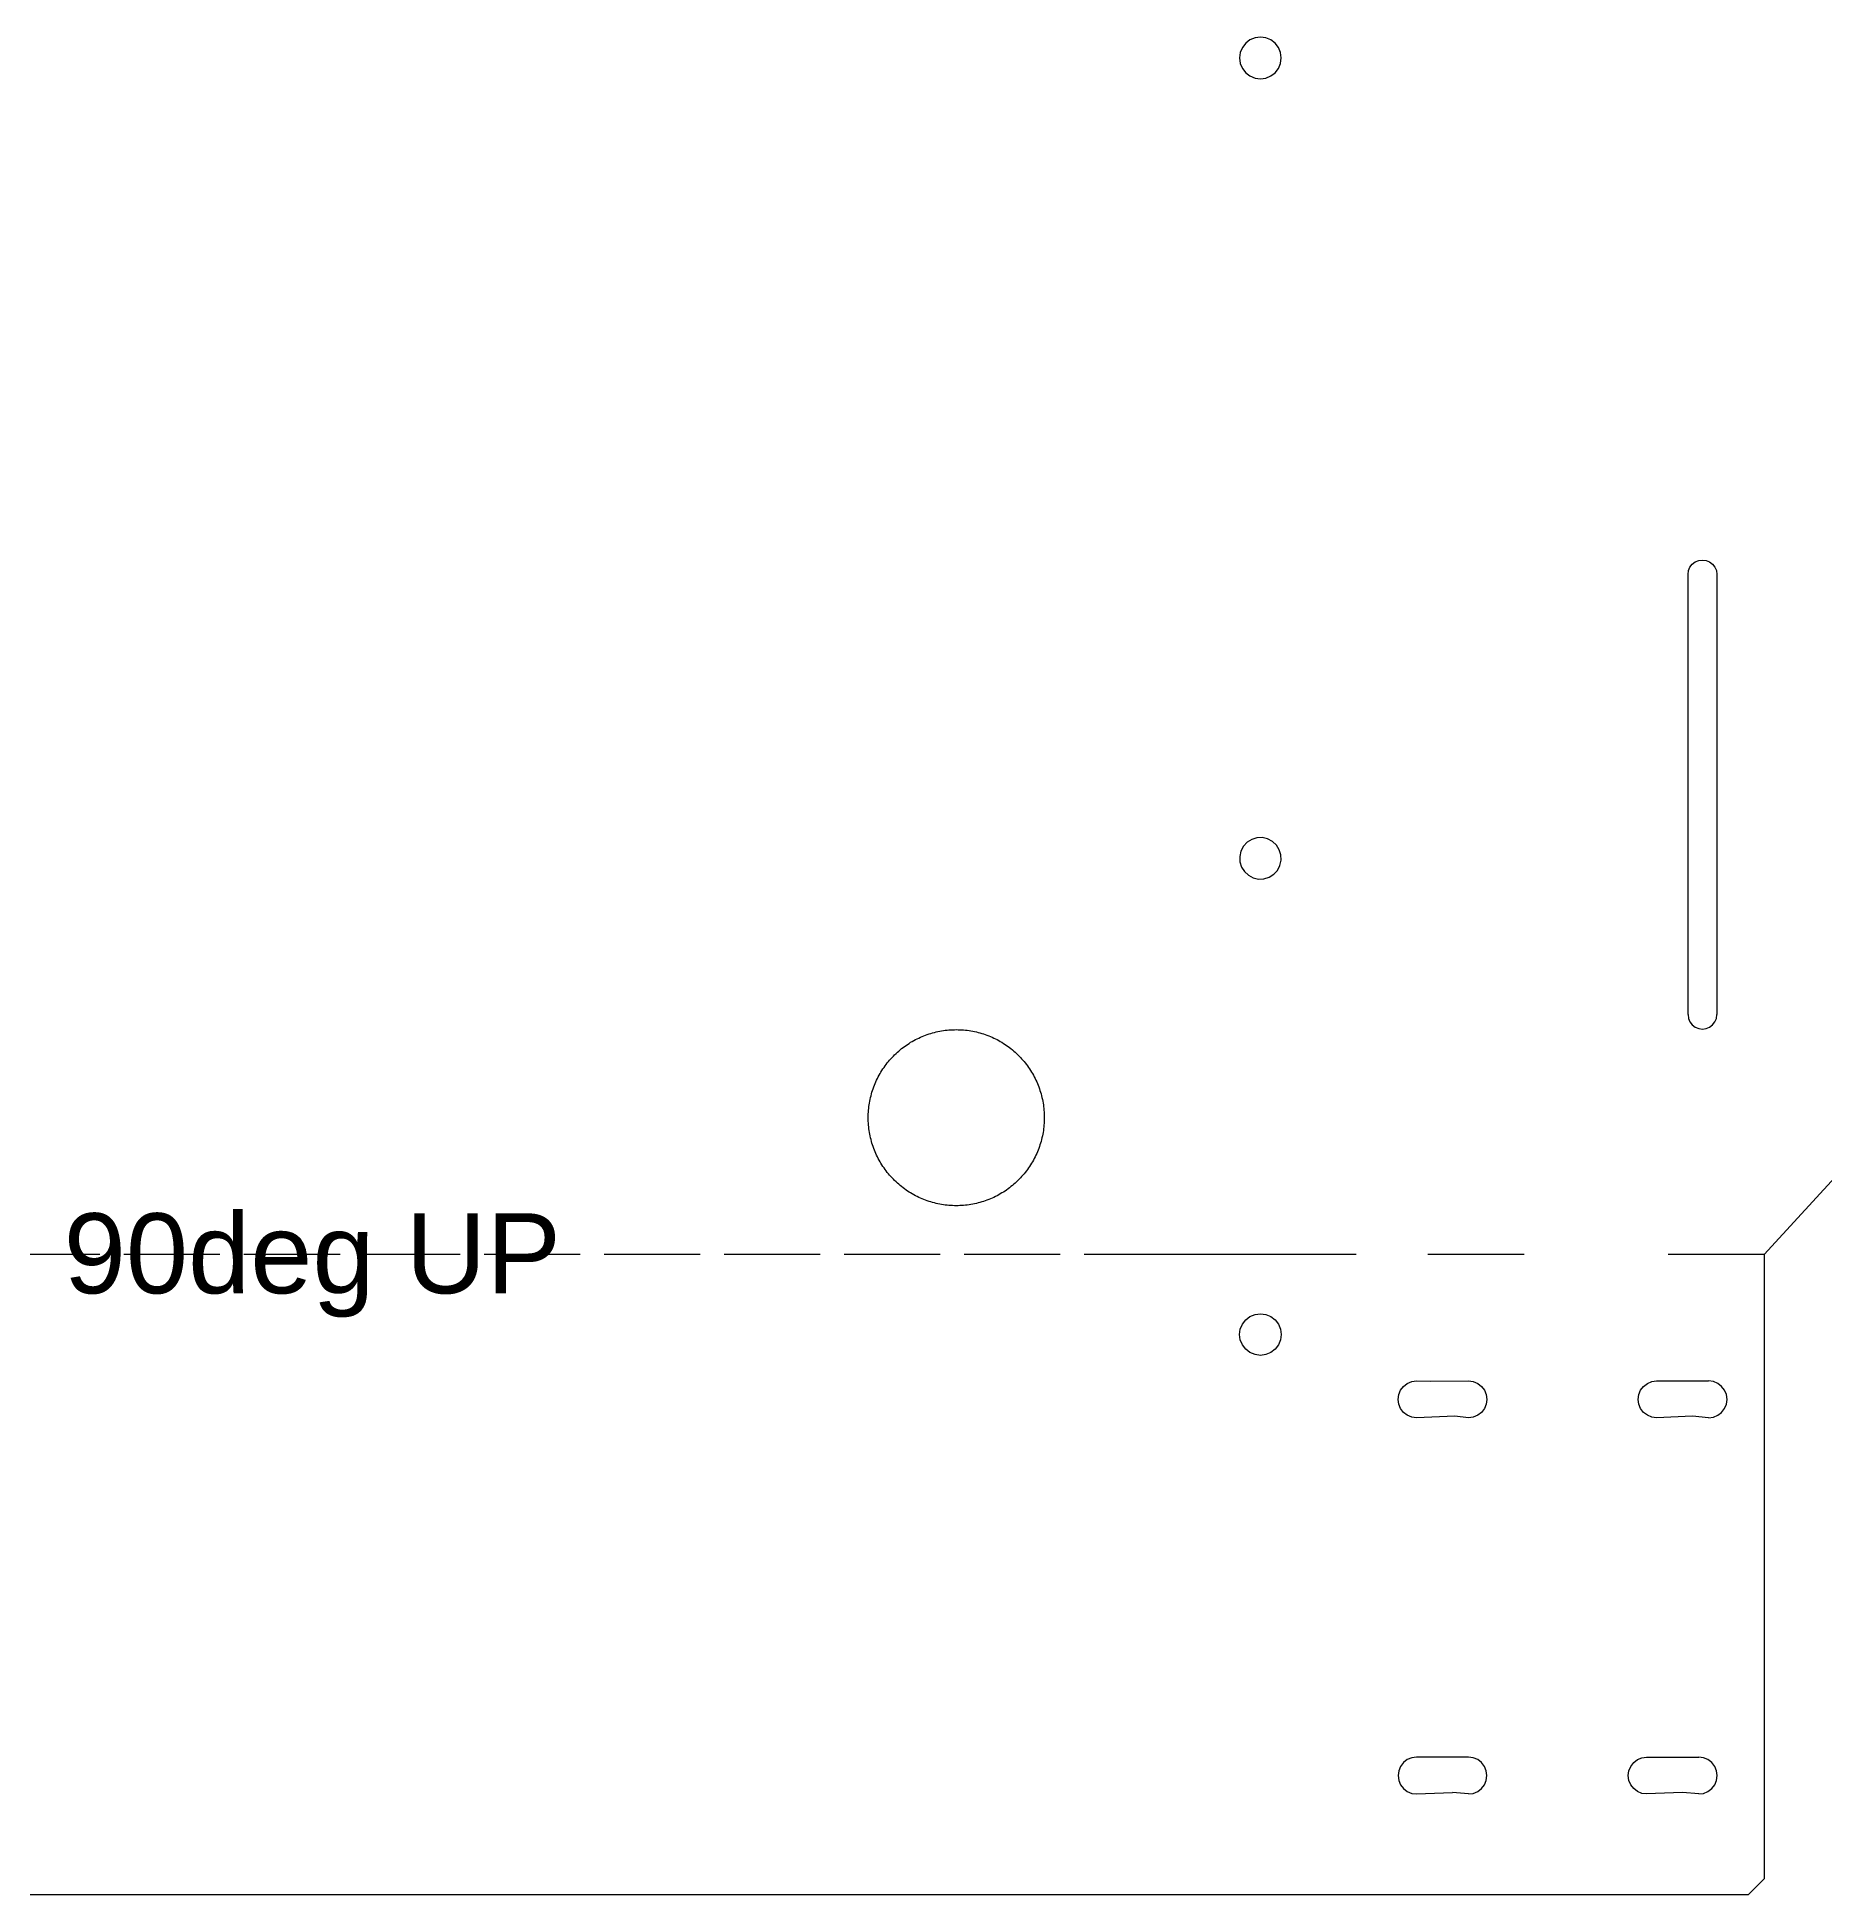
# Model space of a CAD drawing. Extents: x -1267 to 2080, y -21 to 4009.
# Drawn here: x 681.9 to 905.3, y 1248.8 to 1480.9 of the extents above; entities that cross this region are included whole.
import ezdxf

# ---------------------------------------------------------------- set-up
doc = ezdxf.new("R2010")
doc.units = 0
doc.linetypes.add('ACAD_ISO02W100', pattern=[15, 12, -3])
doc.linetypes.add('ACAD_ISO03W100', pattern=[30, 12, -18])
doc.layers.get('0').update_dxf_attribs({"true_color": 0xffffff})
doc.layers.add('Layer0', color=7, linetype='Continuous', true_color=0xffffff)
doc.styles.add('textstyle47', font='')
doc.styles.get('textstyle47').set_extended_font_data('Arial')

msp = doc.modelspace()

# ---------------------------------------------------------------- linework, layer by layer
at = {"layer": 'Layer0'}
for p, q in [((834.1, 1480.84, 0.05), (833.47, 1480.58, 0.05)), ((834.77, 1480.93, 0.05), (834.1, 1480.84, 0.05)), ((835.44, 1480.84, 0.05), (834.77, 1480.93, 0.05)), ((836.07, 1480.58, 0.05), (835.44, 1480.84, 0.05)), ((832.26, 1479, 0.05), (832.17, 1478.33, 0.05)), ((832.52, 1479.63, 0.05), (832.26, 1479, 0.05)), ((832.93, 1480.17, 0.05), (832.52, 1479.63, 0.05)), ((833.47, 1480.58, 0.05), (832.93, 1480.17, 0.05)), ((836.61, 1480.17, 0.05), (836.07, 1480.58, 0.05)), ((837.02, 1479.63, 0.05), (836.61, 1480.17, 0.05)), ((837.28, 1479, 0.05), (837.02, 1479.63, 0.05)), ((837.37, 1478.33, 0.05), (837.28, 1479, 0.05)), ((832.17, 1478.33, 0.05), (832.26, 1477.65, 0.05)), ((832.26, 1477.65, 0.05), (832.52, 1477.03, 0.05)), ((832.52, 1477.03, 0.05), (832.93, 1476.49, 0.05)), ((832.93, 1476.49, 0.05), (833.47, 1476.08, 0.05)), ((836.07, 1476.08, 0.05), (836.61, 1476.49, 0.05)), ((836.61, 1476.49, 0.05), (837.02, 1477.03, 0.05)), ((837.02, 1477.03, 0.05), (837.28, 1477.65, 0.05)), ((837.28, 1477.65, 0.05), (837.37, 1478.33, 0.05)), ((833.47, 1476.08, 0.05), (834.1, 1475.82, 0.05)), ((834.1, 1475.82, 0.05), (834.77, 1475.73, 0.05)), ((834.77, 1475.73, 0.05), (835.44, 1475.82, 0.05)), ((835.44, 1475.82, 0.05), (836.07, 1476.08, 0.05)), ((888.2, 1413.8), (888.26, 1414.27)), ((888.2, 1358.8), (888.2, 1413.8)), ((888.26, 1414.27), (888.44, 1414.7)), ((888.44, 1414.7), (888.73, 1415.07)), ((888.73, 1415.07), (889.1, 1415.36)), ((889.1, 1415.36), (889.53, 1415.54)), ((889.53, 1415.54), (890, 1415.6)), ((890, 1415.6), (890.47, 1415.54)), ((890.47, 1415.54), (890.9, 1415.36)), ((890.9, 1415.36), (891.27, 1415.07)), ((891.27, 1415.07), (891.56, 1414.7)), ((891.56, 1414.7), (891.74, 1414.27)), ((891.74, 1414.27), (891.8, 1413.8)), ((891.8, 1413.8), (891.8, 1358.8)), ((832.33, 1379.23, 0.05), (832.18, 1378.57, 0.05)), ((832.65, 1379.83, 0.05), (832.33, 1379.23, 0.05)), ((833.11, 1380.33, 0.05), (832.65, 1379.83, 0.05)), ((833.69, 1380.69, 0.05), (833.11, 1380.33, 0.05)), ((834.33, 1380.89, 0.05), (833.69, 1380.69, 0.05)), ((835.01, 1380.92, 0.05), (834.33, 1380.89, 0.05)), ((835.67, 1380.76, 0.05), (835.01, 1380.92, 0.05)), ((836.27, 1380.45, 0.05), (835.67, 1380.76, 0.05)), ((836.77, 1379.99, 0.05), (836.27, 1380.45, 0.05)), ((837.13, 1379.41, 0.05), (836.77, 1379.99, 0.05)), ((837.33, 1378.76, 0.05), (837.13, 1379.41, 0.05)), ((837.36, 1378.08, 0.05), (837.33, 1378.76, 0.05)), ((897.71, 1328.83, 0.05), (943.47, 1378.8, 0.05)), ((832.18, 1378.57, 0.05), (832.21, 1377.89, 0.05)), ((832.21, 1377.89, 0.05), (832.41, 1377.24, 0.05)), ((832.41, 1377.24, 0.05), (832.77, 1376.67, 0.05)), ((832.77, 1376.67, 0.05), (833.27, 1376.21, 0.05)), ((836.43, 1376.33, 0.05), (836.89, 1376.82, 0.05)), ((836.89, 1376.82, 0.05), (837.21, 1377.42, 0.05)), ((837.21, 1377.42, 0.05), (837.36, 1378.08, 0.05)), ((833.27, 1376.21, 0.05), (833.87, 1375.89, 0.05)), ((833.87, 1375.89, 0.05), (834.53, 1375.74, 0.05)), ((834.53, 1375.74, 0.05), (835.21, 1375.76, 0.05)), ((835.21, 1375.76, 0.05), (835.85, 1375.96, 0.05)), ((835.85, 1375.96, 0.05), (836.43, 1376.33, 0.05)), ((888.2, 1358.8), (888.26, 1358.33)), ((888.26, 1358.33), (888.44, 1357.9)), ((888.44, 1357.9), (888.73, 1357.53)), ((891.27, 1357.53), (891.56, 1357.9)), ((891.56, 1357.9), (891.74, 1358.33)), ((891.74, 1358.33), (891.8, 1358.8)), ((791.27, 1355.45, 0.05), (791.47, 1355.57, 0.05)), ((791.47, 1355.57, 0.05), (791.67, 1355.68, 0.05)), ((791.67, 1355.68, 0.05), (791.88, 1355.78, 0.05)), ((791.88, 1355.78, 0.05), (792.09, 1355.88, 0.05)), ((792.09, 1355.88, 0.05), (792.3, 1355.98, 0.05)), ((792.3, 1355.98, 0.05), (792.51, 1356.07, 0.05)), ((792.51, 1356.07, 0.05), (792.72, 1356.15, 0.05)), ((792.72, 1356.15, 0.05), (792.94, 1356.24, 0.05)), ((792.94, 1356.24, 0.05), (793.15, 1356.32, 0.05)), ((793.15, 1356.32, 0.05), (793.37, 1356.39, 0.05)), ((793.37, 1356.39, 0.05), (793.59, 1356.46, 0.05)), ((793.59, 1356.46, 0.05), (793.81, 1356.52, 0.05)), ((793.81, 1356.52, 0.05), (794.03, 1356.58, 0.05)), ((794.03, 1356.58, 0.05), (794.26, 1356.64, 0.05)), ((794.26, 1356.64, 0.05), (794.48, 1356.69, 0.05)), ((794.48, 1356.69, 0.05), (794.71, 1356.73, 0.05)), ((794.71, 1356.73, 0.05), (794.94, 1356.77, 0.05)), ((794.94, 1356.77, 0.05), (795.16, 1356.81, 0.05)), ((795.16, 1356.81, 0.05), (795.39, 1356.84, 0.05)), ((795.39, 1356.84, 0.05), (795.62, 1356.87, 0.05)), ((795.62, 1356.87, 0.05), (795.85, 1356.89, 0.05)), ((795.85, 1356.89, 0.05), (796.08, 1356.91, 0.05)), ((796.08, 1356.91, 0.05), (796.31, 1356.92, 0.05)), ((796.31, 1356.92, 0.05), (796.54, 1356.92, 0.05)), ((796.54, 1356.92, 0.05), (796.77, 1356.93, 0.05)), ((796.77, 1356.93, 0.05), (797, 1356.92, 0.05)), ((797, 1356.92, 0.05), (797.23, 1356.92, 0.05)), ((797.23, 1356.92, 0.05), (797.46, 1356.91, 0.05)), ((797.46, 1356.91, 0.05), (797.69, 1356.89, 0.05)), ((797.69, 1356.89, 0.05), (797.92, 1356.87, 0.05)), ((797.92, 1356.87, 0.05), (798.15, 1356.84, 0.05)), ((798.15, 1356.84, 0.05), (798.38, 1356.81, 0.05)), ((798.38, 1356.81, 0.05), (798.6, 1356.77, 0.05)), ((798.6, 1356.77, 0.05), (798.83, 1356.73, 0.05)), ((798.83, 1356.73, 0.05), (799.06, 1356.69, 0.05)), ((799.06, 1356.69, 0.05), (799.28, 1356.64, 0.05)), ((799.28, 1356.64, 0.05), (799.51, 1356.58, 0.05)), ((799.51, 1356.58, 0.05), (799.73, 1356.52, 0.05)), ((799.73, 1356.52, 0.05), (799.95, 1356.46, 0.05)), ((799.95, 1356.46, 0.05), (800.17, 1356.39, 0.05)), ((800.17, 1356.39, 0.05), (800.39, 1356.32, 0.05)), ((800.39, 1356.32, 0.05), (800.6, 1356.24, 0.05)), ((800.6, 1356.24, 0.05), (800.82, 1356.15, 0.05)), ((800.82, 1356.15, 0.05), (801.03, 1356.07, 0.05)), ((801.03, 1356.07, 0.05), (801.24, 1355.98, 0.05)), ((801.24, 1355.98, 0.05), (801.45, 1355.88, 0.05)), ((801.45, 1355.88, 0.05), (801.66, 1355.78, 0.05)), ((801.66, 1355.78, 0.05), (801.87, 1355.68, 0.05)), ((801.87, 1355.68, 0.05), (802.07, 1355.57, 0.05)), ((802.07, 1355.57, 0.05), (802.27, 1355.45, 0.05)), ((888.73, 1357.53), (889.1, 1357.24)), ((889.1, 1357.24), (889.53, 1357.06)), ((889.53, 1357.06), (890, 1357)), ((890, 1357), (890.47, 1357.06)), ((890.47, 1357.06), (890.9, 1357.24)), ((890.9, 1357.24), (891.27, 1357.53)), ((788.44, 1353.11, 0.05), (788.6, 1353.29, 0.05)), ((788.6, 1353.29, 0.05), (788.75, 1353.46, 0.05)), ((788.75, 1353.46, 0.05), (788.91, 1353.62, 0.05)), ((788.91, 1353.62, 0.05), (789.07, 1353.79, 0.05)), ((789.07, 1353.79, 0.05), (789.24, 1353.95, 0.05)), ((789.24, 1353.95, 0.05), (789.41, 1354.1, 0.05)), ((789.41, 1354.1, 0.05), (789.58, 1354.25, 0.05)), ((789.58, 1354.25, 0.05), (789.76, 1354.4, 0.05)), ((789.76, 1354.4, 0.05), (789.94, 1354.55, 0.05)), ((789.94, 1354.55, 0.05), (790.12, 1354.69, 0.05)), ((790.12, 1354.69, 0.05), (790.3, 1354.83, 0.05)), ((790.3, 1354.83, 0.05), (790.49, 1354.96, 0.05)), ((790.49, 1354.96, 0.05), (790.68, 1355.09, 0.05)), ((790.68, 1355.09, 0.05), (790.88, 1355.21, 0.05)), ((790.88, 1355.21, 0.05), (791.07, 1355.34, 0.05)), ((791.07, 1355.34, 0.05), (791.27, 1355.45, 0.05)), ((802.27, 1355.45, 0.05), (802.47, 1355.34, 0.05)), ((802.47, 1355.34, 0.05), (802.66, 1355.21, 0.05)), ((802.66, 1355.21, 0.05), (802.86, 1355.09, 0.05)), ((802.86, 1355.09, 0.05), (803.05, 1354.96, 0.05)), ((803.05, 1354.96, 0.05), (803.24, 1354.83, 0.05)), ((803.24, 1354.83, 0.05), (803.42, 1354.69, 0.05)), ((803.42, 1354.69, 0.05), (803.6, 1354.55, 0.05)), ((803.6, 1354.55, 0.05), (803.78, 1354.4, 0.05)), ((803.78, 1354.4, 0.05), (803.96, 1354.25, 0.05)), ((803.96, 1354.25, 0.05), (804.13, 1354.1, 0.05)), ((804.13, 1354.1, 0.05), (804.3, 1353.95, 0.05)), ((804.3, 1353.95, 0.05), (804.47, 1353.79, 0.05)), ((804.47, 1353.79, 0.05), (804.63, 1353.62, 0.05)), ((804.63, 1353.62, 0.05), (804.79, 1353.46, 0.05)), ((804.79, 1353.46, 0.05), (804.94, 1353.29, 0.05)), ((804.94, 1353.29, 0.05), (805.1, 1353.11, 0.05)), ((786.92, 1350.82, 0.05), (787.02, 1351.02, 0.05)), ((787.02, 1351.02, 0.05), (787.13, 1351.23, 0.05)), ((787.13, 1351.23, 0.05), (787.24, 1351.43, 0.05)), ((787.24, 1351.43, 0.05), (787.36, 1351.63, 0.05)), ((787.36, 1351.63, 0.05), (787.48, 1351.82, 0.05)), ((787.48, 1351.82, 0.05), (787.61, 1352.01, 0.05)), ((787.61, 1352.01, 0.05), (787.74, 1352.2, 0.05)), ((787.74, 1352.2, 0.05), (787.87, 1352.39, 0.05)), ((787.87, 1352.39, 0.05), (788.01, 1352.58, 0.05)), ((788.01, 1352.58, 0.05), (788.15, 1352.76, 0.05)), ((788.15, 1352.76, 0.05), (788.29, 1352.94, 0.05)), ((788.29, 1352.94, 0.05), (788.44, 1353.11, 0.05)), ((805.1, 1353.11, 0.05), (805.25, 1352.94, 0.05)), ((805.25, 1352.94, 0.05), (805.39, 1352.76, 0.05)), ((805.39, 1352.76, 0.05), (805.53, 1352.58, 0.05)), ((805.53, 1352.58, 0.05), (805.67, 1352.39, 0.05)), ((805.67, 1352.39, 0.05), (805.8, 1352.2, 0.05)), ((805.8, 1352.2, 0.05), (805.93, 1352.01, 0.05)), ((805.93, 1352.01, 0.05), (806.06, 1351.82, 0.05)), ((806.06, 1351.82, 0.05), (806.18, 1351.63, 0.05)), ((806.18, 1351.63, 0.05), (806.3, 1351.43, 0.05)), ((806.3, 1351.43, 0.05), (806.41, 1351.23, 0.05)), ((806.41, 1351.23, 0.05), (806.52, 1351.02, 0.05)), ((806.52, 1351.02, 0.05), (806.62, 1350.82, 0.05)), ((786.06, 1348.44, 0.05), (786.12, 1348.66, 0.05)), ((786.12, 1348.66, 0.05), (786.17, 1348.89, 0.05)), ((786.17, 1348.89, 0.05), (786.24, 1349.11, 0.05)), ((786.24, 1349.11, 0.05), (786.31, 1349.33, 0.05)), ((786.31, 1349.33, 0.05), (786.38, 1349.54, 0.05)), ((786.38, 1349.54, 0.05), (786.46, 1349.76, 0.05)), ((786.46, 1349.76, 0.05), (786.54, 1349.98, 0.05)), ((786.54, 1349.98, 0.05), (786.63, 1350.19, 0.05)), ((786.63, 1350.19, 0.05), (786.72, 1350.4, 0.05)), ((786.72, 1350.4, 0.05), (786.82, 1350.61, 0.05)), ((786.82, 1350.61, 0.05), (786.92, 1350.82, 0.05)), ((806.62, 1350.82, 0.05), (806.72, 1350.61, 0.05)), ((806.72, 1350.61, 0.05), (806.82, 1350.4, 0.05)), ((806.82, 1350.4, 0.05), (806.91, 1350.19, 0.05)), ((806.91, 1350.19, 0.05), (807, 1349.98, 0.05)), ((807, 1349.98, 0.05), (807.08, 1349.76, 0.05)), ((807.08, 1349.76, 0.05), (807.16, 1349.54, 0.05)), ((807.16, 1349.54, 0.05), (807.23, 1349.33, 0.05)), ((807.23, 1349.33, 0.05), (807.3, 1349.11, 0.05)), ((807.3, 1349.11, 0.05), (807.36, 1348.89, 0.05)), ((807.36, 1348.89, 0.05), (807.42, 1348.66, 0.05)), ((807.42, 1348.66, 0.05), (807.48, 1348.44, 0.05)), ((785.77, 1346.16, 0.05), (785.78, 1346.39, 0.05)), ((785.78, 1346.39, 0.05), (785.79, 1346.62, 0.05)), ((785.79, 1346.62, 0.05), (785.81, 1346.85, 0.05)), ((785.81, 1346.85, 0.05), (785.83, 1347.08, 0.05)), ((785.83, 1347.08, 0.05), (785.86, 1347.31, 0.05)), ((785.86, 1347.31, 0.05), (785.89, 1347.53, 0.05)), ((785.89, 1347.53, 0.05), (785.92, 1347.76, 0.05)), ((785.92, 1347.76, 0.05), (785.96, 1347.99, 0.05)), ((785.96, 1347.99, 0.05), (786.01, 1348.21, 0.05)), ((786.01, 1348.21, 0.05), (786.06, 1348.44, 0.05)), ((807.48, 1348.44, 0.05), (807.53, 1348.21, 0.05)), ((807.53, 1348.21, 0.05), (807.57, 1347.99, 0.05)), ((807.57, 1347.99, 0.05), (807.62, 1347.76, 0.05)), ((807.62, 1347.76, 0.05), (807.65, 1347.53, 0.05)), ((807.65, 1347.53, 0.05), (807.68, 1347.31, 0.05)), ((807.68, 1347.31, 0.05), (807.71, 1347.08, 0.05)), ((807.71, 1347.08, 0.05), (807.73, 1346.85, 0.05)), ((807.73, 1346.85, 0.05), (807.75, 1346.62, 0.05)), ((807.75, 1346.62, 0.05), (807.76, 1346.39, 0.05)), ((807.76, 1346.39, 0.05), (807.77, 1346.16, 0.05)), ((785.77, 1345.93, 0.05), (785.77, 1346.16, 0.05)), ((785.77, 1345.7, 0.05), (785.77, 1345.93, 0.05)), ((785.78, 1345.47, 0.05), (785.77, 1345.7, 0.05)), ((785.79, 1345.24, 0.05), (785.78, 1345.47, 0.05)), ((785.81, 1345.01, 0.05), (785.79, 1345.24, 0.05)), ((785.83, 1344.78, 0.05), (785.81, 1345.01, 0.05)), ((785.86, 1344.55, 0.05), (785.83, 1344.78, 0.05)), ((785.89, 1344.32, 0.05), (785.86, 1344.55, 0.05)), ((785.92, 1344.09, 0.05), (785.89, 1344.32, 0.05)), ((785.96, 1343.87, 0.05), (785.92, 1344.09, 0.05)), ((786.01, 1343.64, 0.05), (785.96, 1343.87, 0.05)), ((807.57, 1343.87, 0.05), (807.53, 1343.64, 0.05)), ((807.62, 1344.09, 0.05), (807.57, 1343.87, 0.05)), ((807.65, 1344.32, 0.05), (807.62, 1344.09, 0.05)), ((807.68, 1344.55, 0.05), (807.65, 1344.32, 0.05)), ((807.71, 1344.78, 0.05), (807.68, 1344.55, 0.05)), ((807.73, 1345.01, 0.05), (807.71, 1344.78, 0.05)), ((807.75, 1345.24, 0.05), (807.73, 1345.01, 0.05)), ((807.76, 1345.47, 0.05), (807.75, 1345.24, 0.05)), ((807.77, 1345.7, 0.05), (807.76, 1345.47, 0.05)), ((807.77, 1346.16, 0.05), (807.77, 1345.93, 0.05)), ((807.77, 1345.93, 0.05), (807.77, 1345.7, 0.05)), ((786.06, 1343.42, 0.05), (786.01, 1343.64, 0.05)), ((786.12, 1343.19, 0.05), (786.06, 1343.42, 0.05)), ((786.17, 1342.97, 0.05), (786.12, 1343.19, 0.05)), ((786.24, 1342.75, 0.05), (786.17, 1342.97, 0.05)), ((786.31, 1342.53, 0.05), (786.24, 1342.75, 0.05)), ((786.38, 1342.31, 0.05), (786.31, 1342.53, 0.05)), ((786.46, 1342.09, 0.05), (786.38, 1342.31, 0.05)), ((786.54, 1341.88, 0.05), (786.46, 1342.09, 0.05)), ((786.63, 1341.66, 0.05), (786.54, 1341.88, 0.05)), ((786.72, 1341.45, 0.05), (786.63, 1341.66, 0.05)), ((806.91, 1341.66, 0.05), (806.82, 1341.45, 0.05)), ((807, 1341.88, 0.05), (806.91, 1341.66, 0.05)), ((807.08, 1342.09, 0.05), (807, 1341.88, 0.05)), ((807.16, 1342.31, 0.05), (807.08, 1342.09, 0.05)), ((807.23, 1342.53, 0.05), (807.16, 1342.31, 0.05)), ((807.3, 1342.75, 0.05), (807.23, 1342.53, 0.05)), ((807.36, 1342.97, 0.05), (807.3, 1342.75, 0.05)), ((807.42, 1343.19, 0.05), (807.36, 1342.97, 0.05)), ((807.48, 1343.42, 0.05), (807.42, 1343.19, 0.05)), ((807.53, 1343.64, 0.05), (807.48, 1343.42, 0.05)), ((786.82, 1341.24, 0.05), (786.72, 1341.45, 0.05)), ((786.92, 1341.04, 0.05), (786.82, 1341.24, 0.05)), ((787.02, 1340.83, 0.05), (786.92, 1341.04, 0.05)), ((787.13, 1340.63, 0.05), (787.02, 1340.83, 0.05)), ((787.24, 1340.43, 0.05), (787.13, 1340.63, 0.05)), ((787.36, 1340.23, 0.05), (787.24, 1340.43, 0.05)), ((787.48, 1340.03, 0.05), (787.36, 1340.23, 0.05)), ((787.61, 1339.84, 0.05), (787.48, 1340.03, 0.05)), ((787.74, 1339.65, 0.05), (787.61, 1339.84, 0.05)), ((787.87, 1339.46, 0.05), (787.74, 1339.65, 0.05)), ((788.01, 1339.28, 0.05), (787.87, 1339.46, 0.05)), ((788.15, 1339.09, 0.05), (788.01, 1339.28, 0.05)), ((805.53, 1339.28, 0.05), (805.39, 1339.09, 0.05)), ((805.67, 1339.46, 0.05), (805.53, 1339.28, 0.05)), ((805.8, 1339.65, 0.05), (805.67, 1339.46, 0.05)), ((805.93, 1339.84, 0.05), (805.8, 1339.65, 0.05)), ((806.06, 1340.03, 0.05), (805.93, 1339.84, 0.05)), ((806.18, 1340.23, 0.05), (806.06, 1340.03, 0.05)), ((806.3, 1340.43, 0.05), (806.18, 1340.23, 0.05)), ((806.41, 1340.63, 0.05), (806.3, 1340.43, 0.05)), ((806.52, 1340.83, 0.05), (806.41, 1340.63, 0.05)), ((806.62, 1341.04, 0.05), (806.52, 1340.83, 0.05)), ((806.72, 1341.24, 0.05), (806.62, 1341.04, 0.05)), ((806.82, 1341.45, 0.05), (806.72, 1341.24, 0.05)), ((788.29, 1338.92, 0.05), (788.15, 1339.09, 0.05)), ((788.44, 1338.74, 0.05), (788.29, 1338.92, 0.05)), ((788.6, 1338.57, 0.05), (788.44, 1338.74, 0.05)), ((788.75, 1338.4, 0.05), (788.6, 1338.57, 0.05)), ((788.91, 1338.23, 0.05), (788.75, 1338.4, 0.05)), ((789.07, 1338.07, 0.05), (788.91, 1338.23, 0.05)), ((789.24, 1337.91, 0.05), (789.07, 1338.07, 0.05)), ((789.41, 1337.75, 0.05), (789.24, 1337.91, 0.05)), ((789.58, 1337.6, 0.05), (789.41, 1337.75, 0.05)), ((789.76, 1337.45, 0.05), (789.58, 1337.6, 0.05)), ((789.94, 1337.31, 0.05), (789.76, 1337.45, 0.05)), ((790.12, 1337.17, 0.05), (789.94, 1337.31, 0.05)), ((790.3, 1337.03, 0.05), (790.12, 1337.17, 0.05)), ((790.49, 1336.89, 0.05), (790.3, 1337.03, 0.05)), ((803.24, 1337.03, 0.05), (803.05, 1336.89, 0.05)), ((803.42, 1337.17, 0.05), (803.24, 1337.03, 0.05)), ((803.6, 1337.31, 0.05), (803.42, 1337.17, 0.05)), ((803.78, 1337.45, 0.05), (803.6, 1337.31, 0.05)), ((803.96, 1337.6, 0.05), (803.78, 1337.45, 0.05)), ((804.13, 1337.75, 0.05), (803.96, 1337.6, 0.05)), ((804.3, 1337.91, 0.05), (804.13, 1337.75, 0.05)), ((804.47, 1338.07, 0.05), (804.3, 1337.91, 0.05)), ((804.63, 1338.23, 0.05), (804.47, 1338.07, 0.05)), ((804.79, 1338.4, 0.05), (804.63, 1338.23, 0.05)), ((804.94, 1338.57, 0.05), (804.79, 1338.4, 0.05)), ((805.1, 1338.74, 0.05), (804.94, 1338.57, 0.05)), ((805.25, 1338.92, 0.05), (805.1, 1338.74, 0.05)), ((805.39, 1339.09, 0.05), (805.25, 1338.92, 0.05)), ((790.68, 1336.76, 0.05), (790.49, 1336.89, 0.05)), ((790.88, 1336.64, 0.05), (790.68, 1336.76, 0.05)), ((791.07, 1336.52, 0.05), (790.88, 1336.64, 0.05)), ((791.27, 1336.4, 0.05), (791.07, 1336.52, 0.05)), ((791.47, 1336.29, 0.05), (791.27, 1336.4, 0.05)), ((791.67, 1336.18, 0.05), (791.47, 1336.29, 0.05)), ((791.88, 1336.07, 0.05), (791.67, 1336.18, 0.05)), ((792.09, 1335.97, 0.05), (791.88, 1336.07, 0.05)), ((792.3, 1335.88, 0.05), (792.09, 1335.97, 0.05)), ((792.51, 1335.79, 0.05), (792.3, 1335.88, 0.05)), ((792.72, 1335.7, 0.05), (792.51, 1335.79, 0.05)), ((792.94, 1335.62, 0.05), (792.72, 1335.7, 0.05)), ((793.15, 1335.54, 0.05), (792.94, 1335.62, 0.05)), ((793.37, 1335.47, 0.05), (793.15, 1335.54, 0.05)), ((793.59, 1335.4, 0.05), (793.37, 1335.47, 0.05)), ((793.81, 1335.33, 0.05), (793.59, 1335.4, 0.05)), ((794.03, 1335.27, 0.05), (793.81, 1335.33, 0.05)), ((794.26, 1335.22, 0.05), (794.03, 1335.27, 0.05)), ((794.48, 1335.17, 0.05), (794.26, 1335.22, 0.05)), ((794.71, 1335.12, 0.05), (794.48, 1335.17, 0.05)), ((794.94, 1335.08, 0.05), (794.71, 1335.12, 0.05)), ((795.16, 1335.05, 0.05), (794.94, 1335.08, 0.05)), ((795.39, 1335.01, 0.05), (795.16, 1335.05, 0.05)), ((795.62, 1334.99, 0.05), (795.39, 1335.01, 0.05)), ((795.85, 1334.97, 0.05), (795.62, 1334.99, 0.05)), ((796.08, 1334.95, 0.05), (795.85, 1334.97, 0.05)), ((796.31, 1334.94, 0.05), (796.08, 1334.95, 0.05)), ((796.54, 1334.93, 0.05), (796.31, 1334.94, 0.05)), ((796.77, 1334.93, 0.05), (796.54, 1334.93, 0.05)), ((797, 1334.93, 0.05), (796.77, 1334.93, 0.05)), ((797.23, 1334.94, 0.05), (797, 1334.93, 0.05)), ((797.46, 1334.95, 0.05), (797.23, 1334.94, 0.05)), ((797.69, 1334.97, 0.05), (797.46, 1334.95, 0.05)), ((797.92, 1334.99, 0.05), (797.69, 1334.97, 0.05)), ((798.15, 1335.01, 0.05), (797.92, 1334.99, 0.05)), ((798.38, 1335.05, 0.05), (798.15, 1335.01, 0.05)), ((798.6, 1335.08, 0.05), (798.38, 1335.05, 0.05)), ((798.83, 1335.12, 0.05), (798.6, 1335.08, 0.05)), ((799.06, 1335.17, 0.05), (798.83, 1335.12, 0.05)), ((799.28, 1335.22, 0.05), (799.06, 1335.17, 0.05)), ((799.51, 1335.27, 0.05), (799.28, 1335.22, 0.05)), ((799.73, 1335.33, 0.05), (799.51, 1335.27, 0.05)), ((799.95, 1335.4, 0.05), (799.73, 1335.33, 0.05)), ((800.17, 1335.47, 0.05), (799.95, 1335.4, 0.05)), ((800.39, 1335.54, 0.05), (800.17, 1335.47, 0.05)), ((800.6, 1335.62, 0.05), (800.39, 1335.54, 0.05)), ((800.82, 1335.7, 0.05), (800.6, 1335.62, 0.05)), ((801.03, 1335.79, 0.05), (800.82, 1335.7, 0.05)), ((801.24, 1335.88, 0.05), (801.03, 1335.79, 0.05)), ((801.45, 1335.97, 0.05), (801.24, 1335.88, 0.05)), ((801.66, 1336.07, 0.05), (801.45, 1335.97, 0.05)), ((801.87, 1336.18, 0.05), (801.66, 1336.07, 0.05)), ((802.07, 1336.29, 0.05), (801.87, 1336.18, 0.05)), ((802.27, 1336.4, 0.05), (802.07, 1336.29, 0.05)), ((802.47, 1336.52, 0.05), (802.27, 1336.4, 0.05)), ((802.66, 1336.64, 0.05), (802.47, 1336.52, 0.05)), ((802.86, 1336.76, 0.05), (802.66, 1336.64, 0.05)), ((803.05, 1336.89, 0.05), (802.86, 1336.76, 0.05)), ((830.07, 1328.83, 0.05), (824.77, 1328.83, 0.05)), ((844.77, 1328.83, 0.05), (839.47, 1328.83, 0.05)), ((846.73, 1328.83, 0.05), (844.77, 1328.83, 0.05)), ((897.71, 1328.83, 0.05), (897.71, 1250.83, 0.05)), ((832.52, 1320.13, 0.05), (832.93, 1320.67, 0.05)), ((832.93, 1320.67, 0.05), (833.47, 1321.08, 0.05)), ((833.47, 1321.08, 0.05), (834.1, 1321.34, 0.05)), ((834.1, 1321.34, 0.05), (834.77, 1321.43, 0.05)), ((834.77, 1321.43, 0.05), (835.44, 1321.34, 0.05)), ((835.44, 1321.34, 0.05), (836.07, 1321.08, 0.05)), ((836.07, 1321.08, 0.05), (836.61, 1320.67, 0.05)), ((836.61, 1320.67, 0.05), (837.02, 1320.13, 0.05)), ((832.17, 1318.83, 0.05), (832.26, 1319.5, 0.05)), ((832.26, 1318.15, 0.05), (832.17, 1318.83, 0.05)), ((832.26, 1319.5, 0.05), (832.52, 1320.13, 0.05)), ((837.02, 1320.13, 0.05), (837.28, 1319.5, 0.05)), ((837.28, 1319.5, 0.05), (837.37, 1318.83, 0.05)), ((837.37, 1318.83, 0.05), (837.28, 1318.15, 0.05)), ((832.52, 1317.53, 0.05), (832.26, 1318.15, 0.05)), ((832.93, 1316.99, 0.05), (832.52, 1317.53, 0.05)), ((833.47, 1316.58, 0.05), (832.93, 1316.99, 0.05)), ((834.1, 1316.32, 0.05), (833.47, 1316.58, 0.05)), ((834.77, 1316.23, 0.05), (834.1, 1316.32, 0.05)), ((835.44, 1316.32, 0.05), (834.77, 1316.23, 0.05)), ((836.07, 1316.58, 0.05), (835.44, 1316.32, 0.05)), ((836.61, 1316.99, 0.05), (836.07, 1316.58, 0.05)), ((837.02, 1317.53, 0.05), (836.61, 1316.99, 0.05)), ((837.28, 1318.15, 0.05), (837.02, 1317.53, 0.05)), ((852.05, 1311.32, 0.05), (852.28, 1311.88, 0.05)), ((852.28, 1311.88, 0.05), (852.64, 1312.35, 0.05)), ((852.64, 1312.35, 0.05), (853.12, 1312.72, 0.05)), ((853.12, 1312.72, 0.05), (853.67, 1312.95, 0.05)), ((853.67, 1312.95, 0.05), (854.27, 1313.03, 0.05)), ((854.27, 1313.03, 0.05), (855.99, 1313.01, 0.05)), ((855.99, 1313.01, 0.05), (860.77, 1313.03, 0.05)), ((860.77, 1313.03, 0.05), (861.37, 1312.95, 0.05)), ((861.37, 1312.95, 0.05), (861.92, 1312.72, 0.05)), ((861.92, 1312.72, 0.05), (862.4, 1312.35, 0.05)), ((862.4, 1312.35, 0.05), (862.76, 1311.88, 0.05)), ((862.76, 1311.88, 0.05), (862.99, 1311.32, 0.05)), ((882.05, 1311.32, 0.05), (882.28, 1311.88, 0.05)), ((882.28, 1311.88, 0.05), (882.64, 1312.35, 0.05)), ((882.64, 1312.35, 0.05), (883.12, 1312.72, 0.05)), ((883.12, 1312.72, 0.05), (883.67, 1312.95, 0.05)), ((883.67, 1312.95, 0.05), (884.27, 1313.03, 0.05)), ((884.27, 1313.03, 0.05), (888.77, 1313.03, 0.05)), ((888.77, 1313.03, 0.05), (890.77, 1313.03, 0.05)), ((891.37, 1312.95, 0.05), (890.77, 1313.03, 0.05)), ((891.92, 1312.72, 0.05), (891.37, 1312.95, 0.05)), ((892.4, 1312.35, 0.05), (891.92, 1312.72, 0.05)), ((892.76, 1311.88, 0.05), (892.4, 1312.35, 0.05)), ((892.99, 1311.32, 0.05), (892.76, 1311.88, 0.05)), ((851.97, 1310.73, 0.05), (852.05, 1311.32, 0.05)), ((852.05, 1310.13, 0.05), (851.97, 1310.73, 0.05)), ((852.28, 1309.58, 0.05), (852.05, 1310.13, 0.05)), ((852.64, 1309.1, 0.05), (852.28, 1309.58, 0.05)), ((853.12, 1308.74, 0.05), (852.64, 1309.1, 0.05)), ((862.4, 1309.1, 0.05), (861.92, 1308.74, 0.05)), ((862.76, 1309.58, 0.05), (862.4, 1309.1, 0.05)), ((862.99, 1310.13, 0.05), (862.76, 1309.58, 0.05)), ((862.99, 1311.32, 0.05), (863.07, 1310.73, 0.05)), ((863.07, 1310.73, 0.05), (862.99, 1310.13, 0.05)), ((881.97, 1310.73, 0.05), (882.05, 1311.32, 0.05)), ((882.05, 1310.13, 0.05), (881.97, 1310.73, 0.05)), ((882.28, 1309.58, 0.05), (882.05, 1310.13, 0.05)), ((882.64, 1309.1, 0.05), (882.28, 1309.58, 0.05)), ((883.12, 1308.74, 0.05), (882.64, 1309.1, 0.05)), ((891.92, 1308.74, 0.05), (892.4, 1309.1, 0.05)), ((892.4, 1309.1, 0.05), (892.76, 1309.58, 0.05)), ((892.76, 1309.58, 0.05), (892.99, 1310.13, 0.05)), ((893.07, 1310.73, 0.05), (892.99, 1311.32, 0.05)), ((892.99, 1310.13, 0.05), (893.07, 1310.73, 0.05)), ((853.67, 1308.51, 0.05), (853.12, 1308.74, 0.05)), ((854.27, 1308.43, 0.05), (853.67, 1308.51, 0.05)), ((859.05, 1308.64, 0.05), (854.27, 1308.43, 0.05)), ((860.77, 1308.43, 0.05), (859.05, 1308.64, 0.05)), ((861.37, 1308.51, 0.05), (860.77, 1308.43, 0.05)), ((861.92, 1308.74, 0.05), (861.37, 1308.51, 0.05)), ((883.67, 1308.51, 0.05), (883.12, 1308.74, 0.05)), ((884.27, 1308.43, 0.05), (883.67, 1308.51, 0.05)), ((888.77, 1308.63, 0.05), (884.27, 1308.43, 0.05)), ((890.77, 1308.43, 0.05), (888.77, 1308.63, 0.05)), ((890.77, 1308.43, 0.05), (891.37, 1308.51, 0.05)), ((891.37, 1308.51, 0.05), (891.92, 1308.74, 0.05)), ((852.64, 1265.35, 0.05), (852.28, 1264.88, 0.05)), ((853.12, 1265.72, 0.05), (852.64, 1265.35, 0.05)), ((853.67, 1265.95, 0.05), (853.12, 1265.72, 0.05)), ((854.27, 1266.03, 0.05), (853.67, 1265.95, 0.05)), ((858.77, 1266.03, 0.05), (854.27, 1266.03, 0.05)), ((860.77, 1266.03, 0.05), (858.77, 1266.03, 0.05)), ((861.37, 1265.95, 0.05), (860.77, 1266.03, 0.05)), ((861.92, 1265.72, 0.05), (861.37, 1265.95, 0.05)), ((862.4, 1265.35, 0.05), (861.92, 1265.72, 0.05)), ((862.76, 1264.88, 0.05), (862.4, 1265.35, 0.05)), ((881.04, 1264.88, 0.05), (881.41, 1265.35, 0.05)), ((881.41, 1265.35, 0.05), (881.88, 1265.72, 0.05)), ((881.88, 1265.72, 0.05), (882.44, 1265.95, 0.05)), ((882.44, 1265.95, 0.05), (883.03, 1266.03, 0.05)), ((883.03, 1266.03, 0.05), (887.53, 1266.03, 0.05)), ((887.53, 1266.03, 0.05), (889.53, 1266.03, 0.05)), ((890.13, 1265.95, 0.05), (889.53, 1266.03, 0.05)), ((890.68, 1265.72, 0.05), (890.13, 1265.95, 0.05)), ((891.16, 1265.35, 0.05), (890.68, 1265.72, 0.05)), ((891.53, 1264.88, 0.05), (891.16, 1265.35, 0.05)), ((852.05, 1264.32, 0.05), (851.97, 1263.73, 0.05)), ((851.97, 1263.73, 0.05), (852.05, 1263.13, 0.05)), ((852.28, 1264.88, 0.05), (852.05, 1264.32, 0.05)), ((852.05, 1263.13, 0.05), (852.28, 1262.58, 0.05)), ((862.99, 1264.32, 0.05), (862.76, 1264.88, 0.05)), ((862.76, 1262.58, 0.05), (862.99, 1263.13, 0.05)), ((863.07, 1263.73, 0.05), (862.99, 1264.32, 0.05)), ((862.99, 1263.13, 0.05), (863.07, 1263.73, 0.05)), ((880.73, 1263.73, 0.05), (880.81, 1264.32, 0.05)), ((880.81, 1263.13, 0.05), (880.73, 1263.73, 0.05)), ((880.81, 1264.32, 0.05), (881.04, 1264.88, 0.05)), ((881.04, 1262.58, 0.05), (880.81, 1263.13, 0.05)), ((891.76, 1264.32, 0.05), (891.53, 1264.88, 0.05)), ((891.53, 1262.58, 0.05), (891.76, 1263.13, 0.05)), ((891.83, 1263.73, 0.05), (891.76, 1264.32, 0.05)), ((891.76, 1263.13, 0.05), (891.83, 1263.73, 0.05)), ((852.28, 1262.58, 0.05), (852.64, 1262.1, 0.05)), ((852.64, 1262.1, 0.05), (853.12, 1261.74, 0.05)), ((853.12, 1261.74, 0.05), (853.67, 1261.51, 0.05)), ((853.67, 1261.51, 0.05), (854.27, 1261.43, 0.05)), ((854.27, 1261.43, 0.05), (858.77, 1261.63, 0.05)), ((860.77, 1261.43, 0.05), (858.77, 1261.63, 0.05)), ((860.77, 1261.43, 0.05), (861.37, 1261.51, 0.05)), ((861.37, 1261.51, 0.05), (861.92, 1261.74, 0.05)), ((861.92, 1261.74, 0.05), (862.4, 1262.1, 0.05)), ((862.4, 1262.1, 0.05), (862.76, 1262.58, 0.05)), ((881.41, 1262.1, 0.05), (881.04, 1262.58, 0.05)), ((881.88, 1261.74, 0.05), (881.41, 1262.1, 0.05)), ((882.44, 1261.51, 0.05), (881.88, 1261.74, 0.05)), ((883.03, 1261.43, 0.05), (882.44, 1261.51, 0.05)), ((887.53, 1261.63, 0.05), (883.03, 1261.43, 0.05)), ((889.53, 1261.43, 0.05), (887.53, 1261.63, 0.05)), ((889.53, 1261.43, 0.05), (890.13, 1261.51, 0.05)), ((890.13, 1261.51, 0.05), (890.68, 1261.74, 0.05)), ((890.68, 1261.74, 0.05), (891.16, 1262.1, 0.05)), ((891.16, 1262.1, 0.05), (891.53, 1262.58, 0.05)), ((895.71, 1248.83, 0.05), (507.27, 1248.83, 0.05)), ((895.71, 1248.83, 0.05), (897.71, 1250.83, 0.05))]:
    msp.add_line(p, q, dxfattribs=at)
at = {"layer": 'Layer0', "color": 2, "linetype": 'ACAD_ISO02W100', "true_color": 0xffff00}
for p, q in [((824.77, 1328.83, 0.05), (507.27, 1328.83, 0.05)), ((839.47, 1328.83, 0.05), (830.07, 1328.83, 0.05))]:
    msp.add_line(p, q, dxfattribs=at)
at = {"layer": 'Layer0', "color": 2, "linetype": 'ACAD_ISO03W100', "true_color": 0xffff00}
msp.add_line((897.71, 1328.83, 0.05), (846.73, 1328.83, 0.05), dxfattribs=at)

# ---------------------------------------------------------------- texts
at = {"insert": (685.25, 1333.98), "char_height": 1, "attachment_point": 1, "style": 'textstyle47'}
msp.add_mtext('\\H10;90deg UP\\P', dxfattribs=at)

doc.saveas('drawing.dxf')
